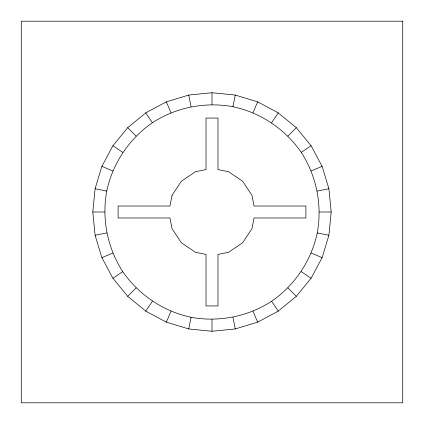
<?xml version="1.0" encoding="UTF-8"?>
<svg xmlns="http://www.w3.org/2000/svg" width="424" height="424" viewBox="0 0 424 424"><rect width="100%" height="100%" fill="white"/><g stroke="black" fill="none" stroke-linecap="round" stroke-linejoin="round"><path stroke-width="0.64" d="M328.907 235.262L331.197 212L328.907 188.738L322.129 166.367L311.115 145.75L296.286 127.682L278.229 112.848L257.617 101.834L235.256 95.045L212 92.745L188.744 95.045L166.383 101.834L145.771 112.848L127.714 127.682L112.885 145.75L101.871 166.367L95.093 188.738L92.792 212L95.093 235.262L101.871 257.633L112.885 278.25L127.714 296.318L145.771 311.152L166.383 322.166L188.744 328.955L212 331.255L235.256 328.955L257.617 322.166L278.229 311.152L296.286 296.318L311.115 278.25L322.129 257.633L328.907 235.262L317.253 232.94C322.373 205.179 316.574 176.045 301.231 152.354C285.225 129.113 260.537 112.593 232.93 106.71C205.184 101.585 176.055 107.389 152.375 122.737C129.135 138.754 112.625 163.452 106.747 191.06C101.628 218.821 107.426 247.955 122.769 271.646C138.775 294.887 163.463 311.407 191.07 317.29C218.816 322.415 247.945 316.611 271.625 301.263C294.866 285.246 311.375 260.548 317.253 232.94M232.93 106.71L235.256 95.045M188.744 328.955L191.07 317.29M253.064 112.816L257.617 101.834M166.383 322.166L170.936 311.184M145.771 311.152L152.375 301.263M271.625 122.737L278.229 112.848M127.714 296.318L136.12 287.912M287.88 136.088L296.286 127.682M112.885 278.25L122.769 271.646M301.231 152.354L311.115 145.75M101.871 257.633L112.853 253.08M311.147 170.92L322.129 166.367M95.093 235.262L106.747 232.94M317.253 191.06L328.907 188.738M92.792 212L104.686 212M319.314 212L331.197 212M95.093 188.738L106.747 191.06M311.147 253.08L322.129 257.633M101.871 166.367L112.853 170.92M112.885 145.75L122.769 152.354M301.231 271.646L311.115 278.25M127.714 127.682L136.12 136.088M287.88 287.912L296.286 296.318M145.771 112.848L152.375 122.737M271.625 301.263L278.229 311.152M166.383 101.834L170.936 112.816M253.064 311.184L257.617 322.166M188.744 95.045L191.07 106.71M232.93 317.29L235.256 328.955M212 92.745L212 104.648M212 319.351L212 331.255M172.07 195.305L169.95 206.027L118.095 206.027L118.095 217.973L169.95 217.973L172.07 228.695L181.44 242.835L195.453 252.291L206.027 254.416L206.027 305.937L217.973 305.937L217.973 254.416L228.547 252.291L242.56 242.835L251.93 228.695L254.05 217.973L305.905 217.973L305.905 206.027L254.05 206.027L251.93 195.305L242.56 181.165L228.547 171.709L217.973 169.584L217.973 118.063L206.027 118.063L206.027 169.584L195.453 171.709L181.44 181.165L172.07 195.305M402.715 21.2L21.285 21.2L21.285 402.8L402.715 402.8L402.715 21.2"/></g></svg>
